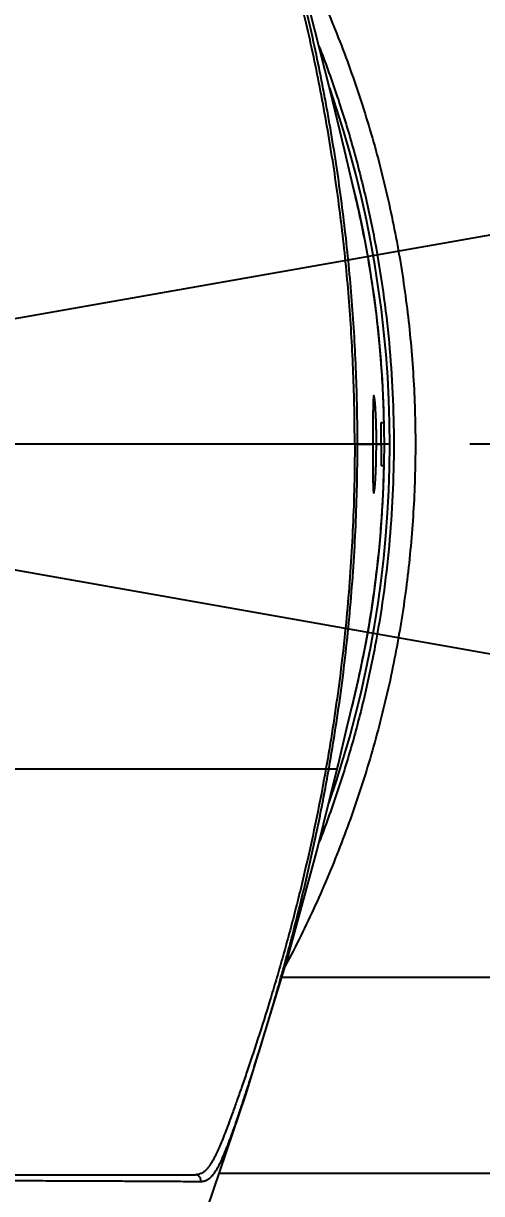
# Model space of a CAD drawing. Header units: millimetres. Extents: x 5828 to 6704, y 123 to 421.
# Drawn here: x 6562.79 to 6564.9, y 210.88 to 216.29 of the extents above; entities that cross this region are included whole.
import ezdxf

# ---------------------------------------------------------------- set-up
doc = ezdxf.new("R2010")
doc.units = ezdxf.units.MM
doc.linetypes.add('CENTER', pattern=[0.6, 0.375, -0.075, 0.075, -0.075])
for name, color, linetype in [('中心线', 7, 'Continuous'), ('外形图', 7, 'Continuous'), ('尺寸标注', 7, 'Continuous'), ('运动范围', 7, 'Continuous')]:
    doc.layers.add(name, color=color, linetype=linetype)
doc.styles.add('微软雅黑', font='msyh.ttc', dxfattribs={"height": 1.5})
doc.dimstyles.new('尺寸标注_1_20比例', dxfattribs={"dimtxt": 1.5, "dimasz": 1.25, "dimexe": 0.5, "dimexo": 0.4, "dimgap": 0.5, "dimtad": 1, "dimdec": 1, "dimlfac": 20, "dimdsep": 46, "dimtxsty": '微软雅黑', "dimcen": 0.09, "dimadec": 0, "dimazin": 0, "dimtp": 0.01, "dimtm": 0.01, "dimtfac": 1, "dimtdec": 1, "dimtofl": 0, "dimtmove": 0, "dimatfit": 3, "dimfxl": 1, "dimtolj": 1, "dimarcsym": 0})

# ---------------------------------------------------------------- blocks, each defined once
blk = doc.blocks.new('*D1145')
at = {"layer": 'Defpoints', "color": 0}
for p in [(6564.9775, 227.1499), (6618.6004, 224.7716), (6488.2514, 214.3423), (6559.4529, 214.3423), (6635.7237, 214.3423)]:
    blk.add_point(p, dxfattribs=at)
at = {"layer": '尺寸标注', "color": 0, "lineweight": -2}
blk.add_arc((6559.4529, 214.3423), 13.9483, 15.13637, 174.86363, dxfattribs=at)
at = {"layer": '尺寸标注', "color": 0}
for points in [[(6572.7139, 217.9391), (6573.1206, 218.0298), (6573.1893, 216.7644)], [(6545.3524, 215.6004), (6545.7687, 215.5817), (6545.5045, 214.3423)]]:
    blk.add_solid(points, dxfattribs=at)
at = {"layer": '尺寸标注', "color": 0, "insert": (6557.2583, 229.4032), "char_height": 1.5, "attachment_point": 5, "rotation": 8.2904, "style": '微软雅黑'}
blk.add_mtext('\\A1;{\\fAlibaba PuHuiTi 3.0 55 Regular|b0|i0|c134|p18;-\\A1;170%%d}', dxfattribs=at)
blk = doc.blocks.new('*D1146')
at = {"layer": 'Defpoints', "color": 0}
for p in [(6488.2514, 214.3423), (6559.4529, 214.3423), (6635.7237, 214.3423), (6618.6004, 203.913), (6564.9841, 201.5194)]:
    blk.add_point(p, dxfattribs=at)
at = {"layer": '尺寸标注', "color": 0, "lineweight": -2}
blk.add_arc((6559.4529, 214.3423), 13.965, 185.13022, 344.86978, dxfattribs=at)
at = {"layer": '尺寸标注', "color": 0}
for points in [[(6545.7519, 213.1029), (6545.3356, 213.0842), (6545.4878, 214.3423)], [(6573.1371, 210.6519), (6572.7305, 210.7426), (6573.2057, 211.9173)]]:
    blk.add_solid(points, dxfattribs=at)
at = {"layer": '尺寸标注', "color": 0, "insert": (6555.4094, 202.3101), "char_height": 1.5, "attachment_point": 5, "rotation": 341.4248, "style": '微软雅黑'}
blk.add_mtext('\\A1;{\\fAlibaba PuHuiTi 3.0 55 Regular|b0|i0|c134|p18;+\\A1;170%%d}', dxfattribs=at)

msp = doc.modelspace()

# ---------------------------------------------------------------- linework, layer by layer
at = {"layer": '中心线', "linetype": 'CENTER', "ltscale": 5}
msp.add_line((6635.7237, 214.3423), (6488.2514, 214.3423), dxfattribs=at)
at = {"layer": '外形图', "linetype": 'ByBlock'}
for p, q in [((6564.438, 214.4423), (6564.4519, 214.4423)), ((6564.3164, 214.3423), (6562.7877, 214.3423)), ((6564.3292, 214.3423), (6564.3164, 214.3423)), ((6564.329, 214.3423), (6564.4003, 214.3423)), ((6564.4171, 214.3423), (6564.4394, 214.3423)), ((6564.4519, 214.2423), (6564.438, 214.2423)), ((6562.7346, 212.8423), (6564.2361, 212.8423)), ((6564.1416, 212.4624), (6564.2361, 212.8423)), ((6564.1836, 212.8443), (6564.1832, 212.8423)), ((6564.1965, 212.8396), (6564.1969, 212.8423)), ((6564.1971, 212.8423), (6564.1981, 212.8479)), ((6567.3529, 211.879), (6563.979, 211.879)), ((6561.9008, 210.9673), (6563.5803, 210.9673)), ((6567.3529, 210.9735), (6563.6901, 210.9735))]:
    msp.add_line(p, q, dxfattribs=at)
for points in [[(6564.3143, 215.5115), (6564.269, 215.7034), (6564.2034, 215.9772), (6564.1088, 216.3473), (6563.9706, 216.8389), (6563.7793, 217.4515), (6563.531, 218.1797), (6563.2365, 218.9965)], [(6564.2356, 212.8423), (6564.2413, 212.866), (6564.2807, 213.0329), (6564.3123, 213.1651)], [(6563.2366, 209.6882), (6563.5459, 210.5472), (6563.8129, 211.3365), (6564.007, 211.9704), (6564.1416, 212.4624)]]:
    msp.add_lwpolyline(points, dxfattribs=at)
for radius, start, end in [(5.0254, 340.7763, 19.1323), (5.0005, 345.9595, 13.9309)]:
    msp.add_arc((6559.4529, 214.3423), radius, start, end, dxfattribs=at)
for points, knots in [([(6564.3292, 214.3423), (6564.3292, 214.4529), (6564.326, 214.6188), (6564.3153, 214.8396), (6564.3041, 215.005), (6564.2896, 215.1699), (6564.272, 215.3342), (6564.2514, 215.4978), (6564.2277, 215.6606), (6564.2055, 215.7955), (6564.1864, 215.9029), (6564.1664, 216.0095), (6564.1398, 216.1417), (6564.1054, 216.2986), (6564.0689, 216.4527), (6564.0191, 216.6499), (6563.967, 216.8388), (6563.9145, 217.0175), (6563.8778, 217.1379), (6563.8485, 217.2312), (6563.8265, 217.2999), (6563.8114, 217.3466), (6563.7971, 217.39), (6563.7837, 217.4301), (6563.7711, 217.467), (6563.7594, 217.5007), (6563.7485, 217.5314), (6563.7382, 217.5593), (6563.7286, 217.5846), (6563.7195, 217.6074), (6563.7109, 217.628), (6563.7028, 217.6465), (6563.695, 217.6629), (6563.6875, 217.6776), (6563.6803, 217.6905), (6563.6732, 217.7019), (6563.6663, 217.7118), (6563.6595, 217.7203), (6563.6528, 217.7275), (6563.6461, 217.7336), (6563.6393, 217.7385), (6563.6325, 217.7424), (6563.6257, 217.7453), (6563.6187, 217.7472), (6563.6116, 217.7483), (6563.6069, 217.7485), (6563.6045, 217.7485)], [0, 0, 0, 0, 0.093968, 0.140938, 0.187874, 0.234759, 0.28157, 0.328288, 0.374884, 0.421321, 0.444467, 0.467557, 0.513507, 0.559046, 0.604005, 0.64806, 0.731825, 0.770487, 0.806293, 0.838763, 0.853635, 0.867545, 0.880476, 0.892446, 0.903472, 0.913574, 0.922795, 0.931194, 0.938832, 0.945771, 0.952068, 0.957766, 0.962914, 0.967556, 0.971741, 0.975513, 0.978912, 0.981978, 0.984758, 0.987297, 0.989644, 0.991842, 0.993934, 0.995964, 0.997974, 1, 1, 1, 1]), ([(6564.3164, 214.3423), (6564.3164, 214.4523), (6564.3121, 214.6724), (6564.2929, 215.0015), (6564.261, 215.3288), (6564.224, 215.5996), (6564.1886, 215.8143), (6564.1593, 215.9737), (6564.1274, 216.1314), (6564.093, 216.2869), (6564.0563, 216.4394), (6564.018, 216.5879), (6563.9784, 216.731), (6563.9385, 216.8673), (6563.8991, 216.9952), (6563.8612, 217.1133), (6563.8257, 217.2201), (6563.7978, 217.3017), (6563.7772, 217.3606), (6563.7632, 217.4001), (6563.7502, 217.4364), (6563.738, 217.4698), (6563.7266, 217.5002), (6563.716, 217.5278), (6563.7061, 217.5529), (6563.6967, 217.5755), (6563.6879, 217.596), (6563.6796, 217.6144), (6563.6717, 217.6308), (6563.6641, 217.6455), (6563.6567, 217.6585), (6563.6496, 217.6699), (6563.6426, 217.6798), (6563.6358, 217.6884), (6563.629, 217.6957), (6563.6223, 217.7019), (6563.6155, 217.7069), (6563.6087, 217.7108), (6563.6018, 217.7138), (6563.5949, 217.7159), (6563.5878, 217.717), (6563.583, 217.7173), (6563.5807, 217.7173)], [0, 0, 0, 0, 0.094232, 0.188362, 0.282261, 0.375748, 0.42226, 0.468542, 0.514514, 0.56003, 0.604897, 0.648795, 0.691341, 0.73205, 0.770412, 0.805942, 0.838189, 0.866834, 0.879726, 0.891669, 0.902687, 0.912805, 0.922052, 0.930482, 0.938155, 0.945131, 0.951468, 0.957214, 0.962412, 0.967108, 0.971347, 0.97517, 0.978619, 0.981737, 0.984569, 0.987156, 0.98954, 0.991765, 0.993878, 0.995927, 0.997955, 1, 1, 1, 1]), ([(6563.9947, 216.7546), (6564.0438, 216.6624), (6564.1363, 216.4749), (6564.2578, 216.1857), (6564.3614, 215.8894), (6564.4468, 215.5872), (6564.5136, 215.2802), (6564.5615, 214.9696), (6564.5904, 214.6566), (6564.5968, 214.447), (6564.5968, 214.3423)], [0, 0, 0, 0, 0.124783, 0.249637, 0.374563, 0.499556, 0.62461, 0.749711, 0.874847, 1, 1, 1, 1]), ([(6564.1512, 216.1823), (6564.1796, 216.1093), (6564.2332, 215.9619), (6564.3031, 215.7373), (6564.3625, 215.5096), (6564.4114, 215.2793), (6564.4495, 215.0469), (6564.4768, 214.8129), (6564.4932, 214.5779), (6564.4968, 214.4208), (6564.4968, 214.3423)], [0, 0, 0, 0, 0.124847, 0.249749, 0.374703, 0.499703, 0.624741, 0.74981, 0.8749, 1, 1, 1, 1]), ([(6564.452, 214.4423), (6564.4502, 214.5323), (6564.4418, 214.7121), (6564.4146, 214.9807), (6564.3728, 215.2476), (6564.3354, 215.4239), (6564.3143, 215.5115)], [0, 0, 0, 0, 0.249925, 0.499697, 0.749646, 1, 1, 1, 1]), ([(6564.4051, 214.5673), (6564.405, 214.5673), (6564.405, 214.5673), (6564.4048, 214.5672), (6564.4048, 214.5671), (6564.4046, 214.567), (6564.4044, 214.5666), (6564.4043, 214.5662), (6564.4041, 214.5656), (6564.4039, 214.5648), (6564.4037, 214.5639), (6564.4035, 214.5625), (6564.4032, 214.5604), (6564.4029, 214.5574), (6564.4027, 214.554), (6564.4023, 214.5484), (6564.4019, 214.5401), (6564.4015, 214.5288), (6564.4012, 214.5157), (6564.401, 214.5009), (6564.4008, 214.4846), (6564.4006, 214.4669), (6564.4005, 214.448), (6564.4005, 214.4281), (6564.4003, 214.4074), (6564.4001, 214.386), (6564.3999, 214.3643), (6564.3999, 214.3496), (6564.3999, 214.3423)], [0, 0, 0, 0, 0.000452, 0.000947, 0.001523, 0.002204, 0.003932, 0.006193, 0.009013, 0.0124, 0.016362, 0.0209, 0.031708, 0.04482, 0.060226, 0.077893, 0.119808, 0.170158, 0.228516, 0.294312, 0.366868, 0.445502, 0.529483, 0.618016, 0.710302, 0.805453, 0.902388, 1, 1, 1, 1]), ([(6564.4165, 214.3423), (6564.4165, 214.3496), (6564.4165, 214.3643), (6564.4166, 214.3825), (6564.4165, 214.3969), (6564.4164, 214.4076), (6564.4162, 214.4181), (6564.4159, 214.4317), (6564.4154, 214.4481), (6564.4147, 214.464), (6564.4141, 214.4763), (6564.4135, 214.4876), (6564.4128, 214.5009), (6564.4118, 214.5157), (6564.4109, 214.5288), (6564.4099, 214.5401), (6564.409, 214.5484), (6564.4083, 214.554), (6564.4078, 214.5574), (6564.4073, 214.5604), (6564.4069, 214.5625), (6564.4066, 214.5639), (6564.4064, 214.5648), (6564.4061, 214.5656), (6564.4059, 214.5662), (6564.4057, 214.5666), (6564.4056, 214.5669), (6564.4054, 214.5671), (6564.4052, 214.5673), (6564.4051, 214.5673)], [0, 0, 0, 0, 0.097497, 0.194316, 0.242123, 0.289343, 0.335842, 0.381506, 0.469934, 0.553831, 0.593829, 0.632398, 0.704908, 0.770684, 0.82906, 0.879473, 0.921497, 0.939233, 0.954717, 0.967916, 0.978816, 0.983403, 0.987414, 0.990853, 0.993722, 0.996034, 0.996987, 0.997811, 1, 1, 1, 1]), ([(6564.439, 214.3423), (6564.439, 214.3465), (6564.4389, 214.3548), (6564.4388, 214.3652), (6564.4387, 214.3735), (6564.4387, 214.3798), (6564.4387, 214.386), (6564.4387, 214.3923), (6564.4387, 214.3985), (6564.4387, 214.4048), (6564.4387, 214.411), (6564.4386, 214.4173), (6564.4385, 214.4235), (6564.4383, 214.4319), (6564.4381, 214.4381), (6564.438, 214.4423)], [0, 0, 0, 0, 0.124998, 0.249999, 0.312499, 0.375, 0.437501, 0.500004, 0.562505, 0.625003, 0.687499, 0.749996, 0.812495, 0.874997, 1, 1, 1, 1]), ([(6564.5968, 214.3423), (6564.5968, 214.2376), (6564.5904, 214.0282), (6564.5616, 213.7154), (6564.5137, 213.405), (6564.447, 213.0982), (6564.3618, 212.7962), (6564.2583, 212.5002), (6564.137, 212.2111), (6564.0446, 212.0238), (6563.9956, 211.9316)], [0, 0, 0, 0, 0.125153, 0.250288, 0.37539, 0.500443, 0.625437, 0.750363, 0.875217, 1, 1, 1, 1]), ([(6564.4968, 214.3423), (6564.4968, 214.264), (6564.4932, 214.1073), (6564.4769, 213.8728), (6564.4497, 213.6393), (6564.4118, 213.4074), (6564.3631, 213.1776), (6564.304, 212.9504), (6564.2343, 212.7262), (6564.1811, 212.5791), (6564.1528, 212.5062)], [0, 0, 0, 0, 0.1251, 0.250189, 0.375258, 0.500296, 0.625296, 0.75025, 0.875152, 1, 1, 1, 1]), ([(6564.3164, 214.3423), (6564.3164, 214.2163), (6564.3108, 213.9644), (6564.2856, 213.5878), (6564.2438, 213.2141), (6564.2053, 212.967), (6564.1836, 212.8443)], [0, 0, 0, 0, 0.251098, 0.501834, 0.75174, 1, 1, 1, 1]), ([(6564.1981, 212.8479), (6564.2088, 212.909), (6564.229, 213.0318), (6564.2556, 213.2169), (6564.2782, 213.403), (6564.2968, 213.5899), (6564.3113, 213.7775), (6564.3216, 213.9655), (6564.3278, 214.1538), (6564.3292, 214.2795), (6564.3292, 214.3423)], [0, 0, 0, 0, 0.124001, 0.248492, 0.373327, 0.498404, 0.623665, 0.749058, 0.874524, 1, 1, 1, 1]), ([(6564.3999, 214.3423), (6564.3999, 214.3277), (6564.3999, 214.3059), (6564.3999, 214.2772), (6564.4, 214.2564), (6564.4001, 214.2365), (6564.4002, 214.2177), (6564.4003, 214.2), (6564.4005, 214.1837), (6564.4008, 214.1689), (6564.4011, 214.1558), (6564.4014, 214.1445), (6564.4018, 214.1362), (6564.4022, 214.1306), (6564.4024, 214.1271), (6564.4027, 214.1242), (6564.403, 214.1221), (6564.4032, 214.1207), (6564.4034, 214.1198), (6564.4036, 214.119), (6564.4037, 214.1184), (6564.4039, 214.1179), (6564.4041, 214.1176), (6564.4042, 214.1174), (6564.4043, 214.1174), (6564.4044, 214.1173), (6564.4045, 214.1173), (6564.4045, 214.1173)], [0, 0, 0, 0, 0.19456, 0.289718, 0.382009, 0.470548, 0.554534, 0.633173, 0.705732, 0.77153, 0.82989, 0.880241, 0.922158, 0.939825, 0.95523, 0.968341, 0.979146, 0.983682, 0.987641, 0.991026, 0.993841, 0.996097, 0.997818, 0.998495, 0.999066, 0.999555, 1, 1, 1, 1]), ([(6564.4045, 214.1173), (6564.4047, 214.1173), (6564.4049, 214.1175), (6564.405, 214.1177), (6564.4052, 214.118), (6564.4054, 214.1184), (6564.4056, 214.119), (6564.4058, 214.1198), (6564.406, 214.1207), (6564.4064, 214.1221), (6564.4068, 214.1242), (6564.4072, 214.1271), (6564.4077, 214.1306), (6564.4084, 214.1362), (6564.4093, 214.1445), (6564.4103, 214.1558), (6564.4113, 214.1689), (6564.4122, 214.1837), (6564.4131, 214.2), (6564.4139, 214.2176), (6564.4147, 214.2365), (6564.4153, 214.2564), (6564.4158, 214.2772), (6564.4163, 214.3059), (6564.4165, 214.3277), (6564.4165, 214.3423)], [0, 0, 0, 0, 0.002169, 0.002989, 0.003939, 0.006246, 0.009112, 0.012548, 0.016557, 0.021142, 0.032039, 0.045235, 0.060717, 0.078451, 0.120473, 0.170889, 0.229272, 0.295055, 0.367568, 0.446134, 0.530028, 0.61846, 0.710637, 0.805677, 1, 1, 1, 1]), ([(6564.439, 214.3423), (6564.439, 214.334), (6564.439, 214.3215), (6564.4389, 214.3048), (6564.4387, 214.2881), (6564.4385, 214.2673), (6564.4382, 214.2506), (6564.4381, 214.2423)], [0, 0, 0, 0, 0.25, 0.375, 0.5, 0.75, 1, 1, 1, 1]), ([(6564.3123, 213.1651), (6564.3337, 213.2533), (6564.3717, 213.4309), (6564.414, 213.6998), (6564.4416, 213.9705), (6564.4501, 214.1517), (6564.4519, 214.2423)], [0, 0, 0, 0, 0.250359, 0.500311, 0.750079, 1, 1, 1, 1]), ([(6564.1832, 212.8423), (6564.1697, 212.7665), (6564.141, 212.6161), (6564.1004, 212.4299), (6564.0655, 212.2834), (6564.0385, 212.1759), (6564.0108, 212.0708), (6563.9825, 211.9685), (6563.9539, 211.8695), (6563.9168, 211.7459), (6563.8799, 211.6288), (6563.8439, 211.519), (6563.8191, 211.4452), (6563.796, 211.3778), (6563.7747, 211.3168), (6563.7553, 211.2622), (6563.7377, 211.2139), (6563.7217, 211.1715), (6563.7072, 211.1345), (6563.6958, 211.1069), (6563.6873, 211.0871), (6563.6813, 211.0739), (6563.6755, 211.0617), (6563.6699, 211.0504), (6563.6645, 211.0401), (6563.6593, 211.0306), (6563.6541, 211.0219), (6563.649, 211.014), (6563.6441, 211.0068), (6563.6392, 211.0004), (6563.6343, 210.9946), (6563.6281, 210.988), (6563.6203, 210.981), (6563.612, 210.9756), (6563.6054, 210.9723), (6563.6004, 210.9704), (6563.5955, 210.969), (6563.5905, 210.968), (6563.5854, 210.9674), (6563.582, 210.9673), (6563.5803, 210.9673)], [0, 0, 0, 0, 0.115719, 0.230015, 0.28639, 0.341985, 0.396544, 0.44981, 0.501509, 0.551304, 0.643829, 0.685964, 0.725008, 0.760758, 0.793128, 0.822094, 0.847783, 0.870385, 0.89019, 0.907497, 0.915292, 0.922553, 0.92931, 0.935594, 0.941433, 0.946861, 0.951906, 0.956595, 0.960951, 0.965, 0.968769, 0.972286, 0.978679, 0.984426, 0.98713, 0.989755, 0.992329, 0.994879, 0.997428, 1, 1, 1, 1]), ([(6563.6045, 210.9361), (6563.6079, 210.9361), (6563.613, 210.9365), (6563.6197, 210.9378), (6563.6246, 210.9392), (6563.6295, 210.9411), (6563.6344, 210.9435), (6563.6392, 210.9463), (6563.644, 210.9497), (6563.6488, 210.9536), (6563.6554, 210.9598), (6563.6618, 210.9671), (6563.668, 210.9754), (6563.673, 210.9826), (6563.678, 210.9905), (6563.6831, 210.9992), (6563.6883, 211.0087), (6563.6936, 211.0192), (6563.6991, 211.0305), (6563.7048, 211.0429), (6563.7107, 211.0563), (6563.7168, 211.0707), (6563.7231, 211.0863), (6563.7322, 211.1095), (6563.7443, 211.1418), (6563.7598, 211.185), (6563.7769, 211.2343), (6563.7956, 211.29), (6563.8161, 211.3524), (6563.8383, 211.4214), (6563.8622, 211.4969), (6563.8875, 211.5786), (6563.914, 211.666), (6563.9413, 211.7585), (6563.9692, 211.8554), (6563.9972, 211.9562), (6564.0251, 212.0602), (6564.0525, 212.1668), (6564.0793, 212.2757), (6564.1051, 212.3862), (6564.1299, 212.4981), (6564.1535, 212.6111), (6564.1758, 212.7251), (6564.1897, 212.8014), (6564.1965, 212.8396)], [0, 0, 0, 0, 0.005057, 0.007571, 0.010106, 0.012689, 0.015346, 0.018108, 0.021002, 0.024056, 0.027296, 0.034454, 0.038436, 0.042726, 0.047352, 0.05234, 0.057718, 0.06351, 0.069748, 0.076461, 0.083681, 0.091437, 0.099758, 0.108674, 0.128438, 0.151034, 0.17677, 0.205862, 0.238353, 0.274266, 0.313555, 0.355979, 0.401268, 0.449116, 0.499162, 0.551049, 0.604451, 0.659053, 0.714587, 0.770846, 0.827633, 0.884803, 0.942282, 1, 1, 1, 1]), ([(6561.9082, 210.9421), (6561.9796, 210.9421), (6562.1159, 210.942), (6562.3602, 210.9418), (6562.5768, 210.9413), (6562.7678, 210.9405), (6562.9207, 210.9398), (6563.0605, 210.9392), (6563.1885, 210.9387), (6563.2712, 210.9383), (6563.3454, 210.9379), (6563.4116, 210.9375), (6563.4702, 210.9372), (6563.5214, 210.9368), (6563.5654, 210.9365), (6563.5923, 210.9363), (6563.6045, 210.9361)], [0, 0, 0, 0, 0.126282, 0.240988, 0.432197, 0.509234, 0.578807, 0.702568, 0.756583, 0.805223, 0.848809, 0.887751, 0.92227, 0.952474, 0.97838, 1, 1, 1, 1]), ([(6563.6045, 210.9361), (6563.6049, 210.9378), (6563.6053, 210.9404), (6563.6053, 210.944), (6563.6049, 210.9468), (6563.6042, 210.9497), (6563.6028, 210.9534), (6563.6002, 210.9578), (6563.5966, 210.9614), (6563.5933, 210.9637), (6563.5899, 210.9655), (6563.5856, 210.9669), (6563.582, 210.9673), (6563.5803, 210.9673)], [0, 0, 0, 0, 0.113952, 0.17445, 0.23698, 0.301463, 0.367388, 0.500944, 0.634353, 0.700102, 0.764352, 0.886631, 1, 1, 1, 1])]:
    msp.add_open_spline(points, degree=3, knots=knots, dxfattribs=at)
at = {"layer": '运动范围'}
for q in [(6618.6004, 224.7716), (6618.6004, 203.913)]:
    msp.add_line((6559.4529, 214.3423), q, dxfattribs=at)
msp.add_arc((6559.4529, 214.3423), 60.06, 10, 350, dxfattribs=at)

# ---------------------------------------------------------------- dimensions: what is measured, and where the dimension line sits
at = {"layer": '尺寸标注'}
for base, line2, text, picture, middle in [((6564.9775, 227.1499), ((6559.4529, 214.3423), (6618.6004, 224.7716)), '\\A1;{\\fAlibaba PuHuiTi 3.0 55 Regular|b0|i0|c134|p18;-<>}', '*D1145', (6557.4417, 228.1449)), ((6564.9841, 201.5194), ((6559.4529, 214.3423), (6618.6004, 203.913)), '\\A1;{\\fAlibaba PuHuiTi 3.0 55 Regular|b0|i0|c134|p18;+<>}', '*D1146', (6555.0043, 201.1047))]:
    dim = msp.add_angular_dim_2l(base=base, line1=((6635.7237, 214.3423), (6488.2514, 214.3423)), line2=line2, text=text, dimstyle='尺寸标注_1_20比例', dxfattribs=at)
    dim.commit()
    dim.dimension.update_dxf_attribs({"geometry": picture, "text_midpoint": middle, "dimtype": 162})

doc.saveas('drawing.dxf')
